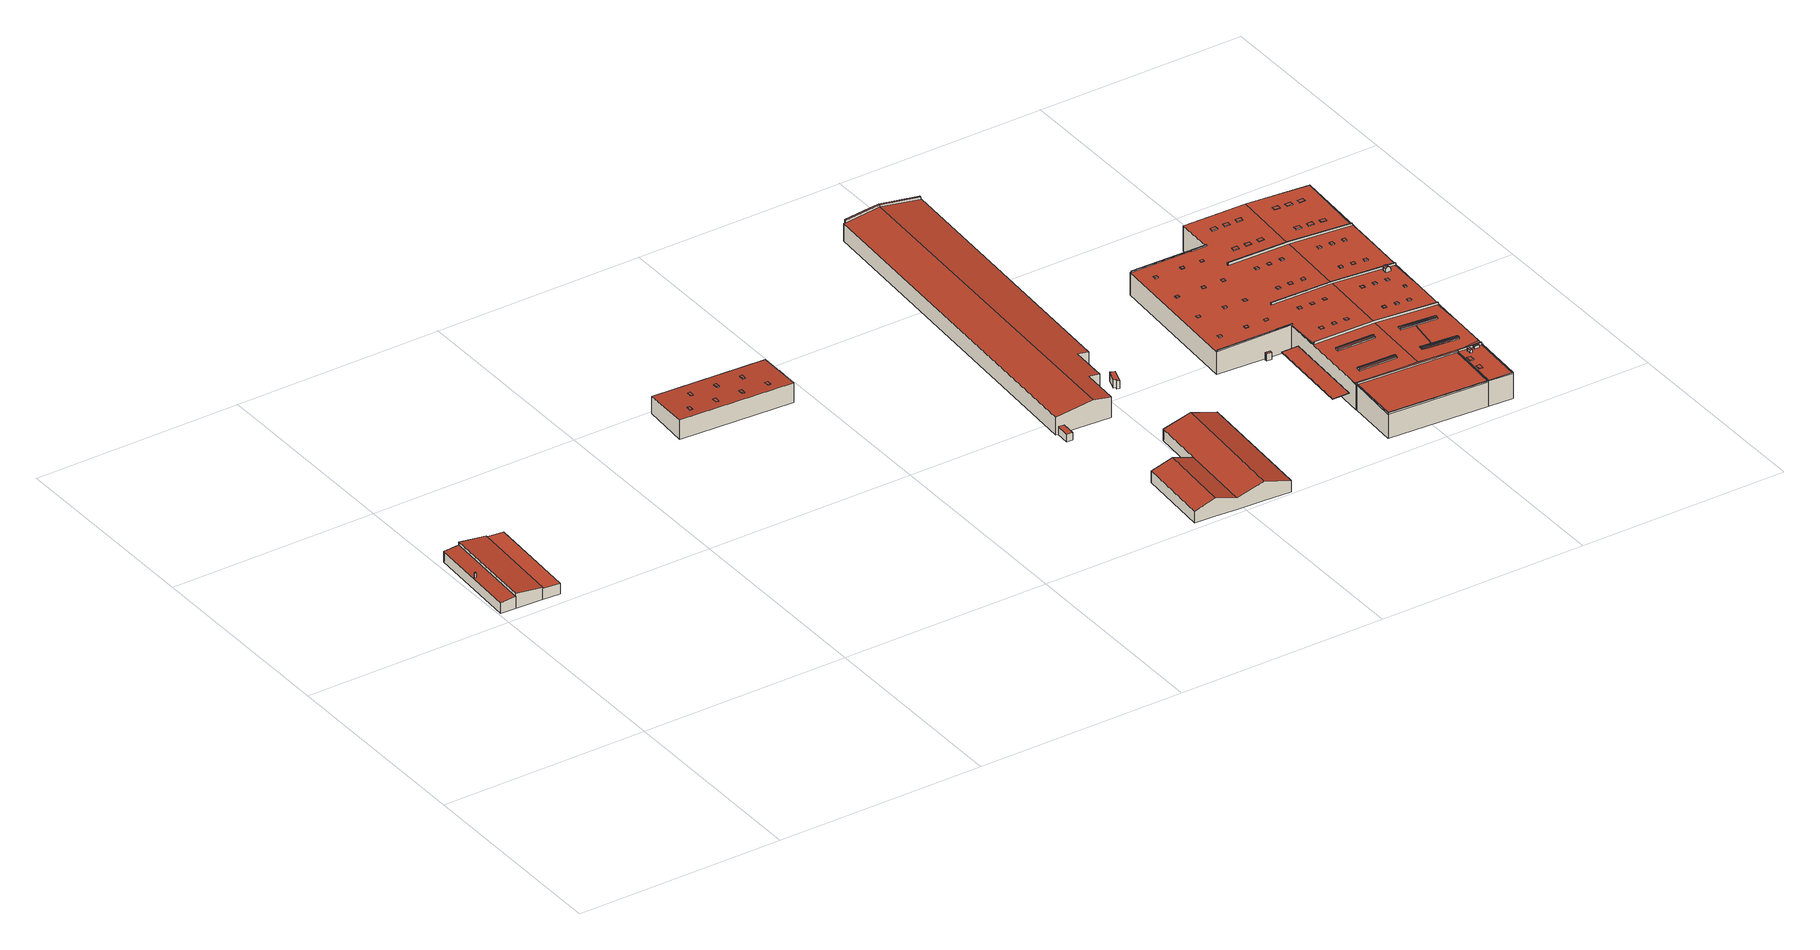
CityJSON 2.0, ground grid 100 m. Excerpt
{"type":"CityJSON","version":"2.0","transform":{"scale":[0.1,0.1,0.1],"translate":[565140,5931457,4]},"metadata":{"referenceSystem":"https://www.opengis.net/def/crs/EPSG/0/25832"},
"CityObjects":{
"building1":{"type":"Building","attributes":{"Grundfläche 2D":"1308.593159","Grundhöhe NN":"5.397"},"children":["building1-1"],"geometry":[{"type":"Solid","lod":"3","boundaries":[[[[0,1,2,3]],[[4,5,6,7]],[[8,9,10,11]],[[7,6,12,13]],[[4,7,13,14]],[[5,4,14,15]],[[3,2,16,17]],[[0,3,17,18]],[[1,0,18,19]],[[11,10,1,19,12,6]],[[11,6,5,8]],[[9,8,5,15,16,2]],[[9,2,1,10]],[[19,18,17,16,15,14,13,12]]]],"semantics":{"surfaces":[{"type":"RoofSurface"},{"type":"WallSurface"},{"type":"GroundSurface"}],"values":[[0,0,0,1,1,1,1,1,1,1,1,1,1,2]]}}]},
"building1-1":{"type":"BuildingInstallation","parents":["building1"],"geometry":[{"type":"MultiSurface","lod":"3","boundaries":[[[20,21,22,23]],[[23,22,24,25]],[[20,23,25,26]],[[21,20,26,27]],[[22,21,27,24]]],"semantics":{"surfaces":[{"type":"RoofSurface"},{"type":"WallSurface"}],"values":[0,1,1,1,1]}}]},
"building2":{"type":"Building","attributes":{"Grundfläche 2D":"1247.159700","Grundhöhe NN":"4.492"},"children":["building2-1","building2-2","building2-3","building2-4","building2-5","building2-6","building2-7","building2-8"],"geometry":[{"type":"Solid","lod":"3","boundaries":[[[[28,29,30,31]],[[29,28,32,33]],[[30,29,33,34]],[[31,30,34,35]],[[28,31,35,32]],[[33,32,35,34]]]],"semantics":{"surfaces":[{"type":"RoofSurface"},{"type":"WallSurface"},{"type":"GroundSurface"}],"values":[[0,1,1,1,1,2]]}}]},
"building2-1":{"type":"BuildingInstallation","parents":["building2"],"geometry":[{"type":"MultiSurface","lod":"3","boundaries":[[[36,37,38,39]],[[40,41,39,38]],[[36,39,41,42]],[[42,43,37,36]],[[37,43,40,38]]],"semantics":{"surfaces":[{"type":"RoofSurface"},{"type":"WallSurface"}],"values":[0,1,1,1,1]}}]},
"building2-2":{"type":"BuildingInstallation","parents":["building2"],"geometry":[{"type":"MultiSurface","lod":"3","boundaries":[[[44,45,46,47]],[[47,46,48,49]],[[44,47,49,50]],[[45,44,50,51]],[[46,45,51,48]]],"semantics":{"surfaces":[{"type":"RoofSurface"},{"type":"WallSurface"}],"values":[0,1,1,1,1]}}]},
"building2-3":{"type":"BuildingInstallation","parents":["building2"],"geometry":[{"type":"MultiSurface","lod":"3","boundaries":[[[52,53,54,55]],[[55,54,56,57]],[[52,55,57,58]],[[53,52,58,59]],[[54,53,59,56]]],"semantics":{"surfaces":[{"type":"RoofSurface"},{"type":"WallSurface"}],"values":[0,1,1,1,1]}}]},
"building2-4":{"type":"BuildingInstallation","parents":["building2"],"geometry":[{"type":"MultiSurface","lod":"3","boundaries":[[[60,61,62,63]],[[63,62,64,65]],[[60,63,65,66]],[[61,60,66,67]],[[62,61,67,64]]],"semantics":{"surfaces":[{"type":"RoofSurface"},{"type":"WallSurface"}],"values":[0,1,1,1,1]}}]},
"building2-5":{"type":"BuildingInstallation","parents":["building2"],"geometry":[{"type":"MultiSurface","lod":"3","boundaries":[[[68,69,70,71]],[[71,70,72,73]],[[68,71,73,74]],[[69,68,74,75]],[[70,69,75,72]]],"semantics":{"surfaces":[{"type":"RoofSurface"},{"type":"WallSurface"}],"values":[0,1,1,1,1]}}]},
"building2-6":{"type":"BuildingInstallation","parents":["building2"],"geometry":[{"type":"MultiSurface","lod":"3","boundaries":[[[76,77,78,79]],[[79,78,80,81]],[[76,79,81,82]],[[77,76,82,83]],[[78,77,83,80]]],"semantics":{"surfaces":[{"type":"RoofSurface"},{"type":"WallSurface"}],"values":[0,1,1,1,1]}}]},
"building2-7":{"type":"BuildingInstallation","parents":["building2"],"geometry":[{"type":"MultiSurface","lod":"3","boundaries":[[[84,85,86,87]],[[87,86,88,89]],[[84,87,89,90]],[[85,84,90,91]],[[86,85,91,88]]],"semantics":{"surfaces":[{"type":"RoofSurface"},{"type":"WallSurface"}],"values":[0,1,1,1,1]}}]},
"building2-8":{"type":"BuildingInstallation","parents":["building2"],"geometry":[{"type":"MultiSurface","lod":"3","boundaries":[[[92,93,94,95]],[[96,97,95,94]],[[97,98,92,95]],[[98,99,93,92]],[[99,96,94,93]],[[99,98,97,96]]],"semantics":{"surfaces":[{"type":"RoofSurface"},{"type":"WallSurface"},{"type":"OuterCeilingSurface"}],"values":[0,1,1,1,1,2]}}]},
"building3":{"type":"Building","attributes":{"Grundfläche 2D":"2284.975458","Grundhöhe NN":"4.653"},"geometry":[{"type":"Solid","lod":"3","boundaries":[[[[100,101,102,103,104]],[[105,106,103,102]],[[107,100,104,108]],[[109,106,105,110]],[[111,112,113,114,115,108,104,103,106,109]],[[107,108,115,116]],[[101,100,107,116,117]],[[102,101,117,118]],[[119,110,105,102,118,120]],[[109,110,119,111]],[[116,115,114,113,112,111,119,120,118,117]]]],"semantics":{"surfaces":[{"type":"RoofSurface"},{"type":"WallSurface"},{"type":"GroundSurface"}],"values":[[0,0,0,0,1,1,1,1,1,1,2]]}}]},
"building4":{"type":"Building","attributes":{"Grundfläche 2D":"16.225728","Grundhöhe NN":"4.715"},"geometry":[{"type":"Solid","lod":"3","boundaries":[[[[121,122,123,124,125,126]],[[127,128,126,125]],[[128,129,121,126]],[[129,130,122,121]],[[130,131,123,122]],[[131,132,124,123]],[[132,127,125,124]],[[132,131,130,129,128,127]]]],"semantics":{"surfaces":[{"type":"RoofSurface"},{"type":"WallSurface"},{"type":"GroundSurface"}],"values":[[0,1,1,1,1,1,1,2]]}}]},
"building5":{"type":"Building","attributes":{"Grundfläche 2D":"6120.819197","Grundhöhe NN":"4.687"},"geometry":[{"type":"Solid","lod":"3","boundaries":[[[[133,134,135,136,137,138]],[[139,140,141,133,138]],[[142,143,144,145,146,147]],[[148,145,149]],[[149,150,148]],[[151,152,153,154,155,143,142,156,157,158]],[[159,160,161,162]],[[144,137,136,135,149,145]],[[137,144,143,138]],[[139,138,143,155]],[[155,154,163,141,140,139]],[[163,150,149,135,134,133,141]],[[162,161,164,165]],[[159,162,165,166]],[[160,159,166,167]],[[147,146,168,169]],[[160,167,170,156,142,147,169,164,161]],[[157,156,170,171]],[[158,157,171,172]],[[151,158,172,173]],[[152,151,173,174]],[[153,152,174,175]],[[154,153,175,176]],[[163,154,176,177]],[[150,163,177,178]],[[148,150,178,179]],[[145,148,179,180]],[[146,145,180,168]],[[173,172,171,170,167,166,165,164,169,168,180,179,178,177,176,175,174]]]],"semantics":{"surfaces":[{"type":"RoofSurface"},{"type":"WallSurface"},{"type":"GroundSurface"}],"values":[[0,0,0,0,0,0,0,1,1,1,1,1,1,1,1,1,1,1,1,1,1,1,1,1,1,1,1,1,2]]}}]},
"building6":{"type":"Building","attributes":{"Grundfläche 2D":"327.061150","Grundhöhe NN":"11.847"},"geometry":[{"type":"Solid","lod":"3","boundaries":[[[[181,182,183,184]],[[185,186,184,183]],[[186,187,181,184]],[[187,188,182,181]],[[188,185,183,182]],[[188,187,186,185]]]],"semantics":{"surfaces":[{"type":"RoofSurface"},{"type":"WallSurface"},{"type":"GroundSurface"}],"values":[[0,1,1,1,1,2]]}}]},
"building7":{"type":"Building","attributes":{"Grundfläche 2D":"2.746544","Grundhöhe NN":"7.611"},"geometry":[{"type":"Solid","lod":"3","boundaries":[[[[189,190,191,192]],[[193,194,192,191]],[[194,195,189,192]],[[195,196,190,189]],[[196,193,191,190]],[[196,195,194,193]]]],"semantics":{"surfaces":[{"type":"RoofSurface"},{"type":"WallSurface"},{"type":"GroundSurface"}],"values":[[0,1,1,1,1,2]]}}]},
"building8":{"type":"Building","attributes":{"Grundfläche 2D":"12529.990843","Grundhöhe NN":"7.198"},"children":["building8-1","building8-2","building8-3","building8-4","building8-5","building8-6","building8-7","building8-8","building8-9","building8-10","building8-11","building8-12","building8-13","building8-14","building8-15","building8-16","building8-17","building8-18","building8-19","building8-20","building8-21","building8-22","building8-23","building8-24","building8-25","building8-26","building8-27","building8-28","building8-29","building8-30","building8-31","building8-32","building8-33","building8-34","building8-35","building8-36","building8-37","building8-38","building8-39","building8-40","building8-41","building8-42","building8-43","building8-44","building8-45","building8-46","building8-47","building8-48","building8-49","building8-50","building8-51","building8-52","building8-53","building8-54","building8-55"],"geometry":[{"type":"MultiSurface","lod":"3","boundaries":[[[197,198,199,200]],[[201,197,200,202]],[[203,201,202,204]],[[205,203,204,206]],[[207,205,206,208]],[[209,207,208,210]],[[211,212,213]],[[214,212,211]],[[215,212,214]],[[211,213,216]],[[214,211,217]],[[215,214,218]],[[219,220,221]],[[222,223,220,219]],[[224,220,223]],[[219,221,225]],[[222,219,226]],[[227,228,229,230]],[[231,228,227,232]],[[233,231,232,234]],[[235,233,234,236]],[[237,235,236,238]],[[239,237,238,240]],[[241,242,243,244,245,246,247,248]],[[246,245,249]],[[250,251,247,252,253]],[[247,251,248]],[[254,255,256]],[[256,257,258,259,260,261,262,263,254],[264,265,266,267,268,269,270,271],[272,273,274,275,276,277]],[[278,279,256,255,280,281,282,283,284,243,242,285,286,253,252,287,288,289,290,291,292,293,294,295,296,297,298,299,300,301,302]],[[303,304,258,257]],[[305,282,281,306,307,308,246,249]],[[308,307,309]],[[310,311,312]],[[313,262,261,314,312,311,308,309],[315,316,317,318,319,320,321,320,322,323,324,325],[326,327,328,329,330,331,332,333,334,335,321]],[[336,311,310,337,338,339,340]],[[341,342,343]],[[344,343,342,345,346]],[[347,348,341]],[[348,342,341]],[[349,350,347]],[[350,351,347]],[[351,348,347]],[[352,350,349]],[[352,353,354,355]],[[355,350,352]],[[356,357,358,359]],[[357,360,361,358]],[[362,363,364,365]],[[364,366,367,365]],[[368,369,370,371]],[[369,372,373,370]],[[374,375,376,377,378]],[[379,375,374]],[[380,381,379]],[[381,375,379]],[[382,383,380]],[[383,381,380]],[[384,385,382]],[[385,386,382]],[[386,383,382]],[[384,387,388,385]],[[389,390,391,392,393,394,314,260]],[[395,396,397,398,399,400]],[[401,402,403,400,399,404,405,406,407,408]],[[409,410,411,412,413]],[[414,415,416,417,418,419,420]],[[421,422,423,424]],[[202,200,199,275,274,273,272,210,208,206,204]],[[210,272,277,209]],[[201,203,205,207,209,277,276,198,197]],[[276,275,199,198]],[[215,298,256,279,213,212]],[[279,278,216,213]],[[301,217,211,216,278,302]],[[301,300,214,217]],[[300,299,218,214]],[[299,298,215,218]],[[224,289,288,295,221,220]],[[295,294,225,221]],[[294,293,219,225]],[[293,292,226,219]],[[290,223,222,226,292,291]],[[290,289,224,223]],[[266,230,229,268,267]],[[236,234,232,227,230,266,265,240,238]],[[271,239,240,265,264]],[[237,239,271,270,269,268,229,228,231,233,235]],[[347,341,343,344,325,324,323,353,352,349]],[[320,354,353,323,322]],[[320,319,354]],[[319,318,317,345,342,348,351,350,355,354]],[[345,317,316,315,325,344,346]],[[286,285,356,359]],[[356,285,242,241,248,360,357]],[[248,251,361,360]],[[253,286,359,358,361,251,250]],[[255,254,363,362]],[[262,313,309,366,364,363,254,263]],[[309,307,367,366]],[[306,281,280,255,362,365,367,307]],[[243,284,372,369,368,245,244]],[[284,283,373,372]],[[370,373,283,282,305,249,371]],[[249,245,368,371]],[[378,330,329,328,327,326,387,384,382,380,379,374]],[[321,335,388,387,326]],[[388,335,334,333,332,376,375,381,383,386,385]],[[377,376,332,331,330,378]],[[425,426,427,397,391,390,389]],[[410,403,402,392,391,397,396,412]],[[417,416,393,392,402]],[[314,394,312]],[[260,259,425,389]],[[413,395,400,428,409]],[[413,412,396,395]],[[427,429,398,397]],[[430,431,399,398,429]],[[431,432,404,399]],[[433,339,405,404,432]],[[339,338,406,405]],[[338,337,407,406]],[[408,407,420,419]],[[401,408,419,418]],[[402,401,418,417]],[[428,400,403,410]],[[287,252,247,434,435]],[[288,287,435,436]],[[296,295,288,436,437]],[[297,296,437,438]],[[256,298,297,438,439]],[[303,257,256,439,440]],[[304,303,440,441]],[[260,314,261]],[[312,415,414,310]],[[310,414,420,337]],[[339,433,442,443,340]],[[444,434,247,246,308,311,336,340,443,445,424,423]],[[446,447,429,427,426,425,258,304,441]],[[430,429,447,448]],[[258,425,259]],[[428,410,409]],[[431,430,448,449,432]],[[433,432,449,442]],[[421,424,445,450]],[[422,421,450,451]],[[423,422,451,444]],[[448,447,446,441,440,439,438,437,436,435,434,444,451,450,445,443,442,449]]],"semantics":{"surfaces":[{"type":"RoofSurface"},{"type":"WallSurface"},{"type":"GroundSurface"}],"values":[0,0,0,0,0,0,0,0,0,0,0,0,0,0,0,0,0,0,0,0,0,0,0,0,0,0,0,0,0,0,0,0,0,0,0,0,0,0,0,0,0,0,0,0,0,0,0,0,0,0,0,0,0,0,0,0,0,0,0,0,0,0,0,0,0,0,0,0,1,1,1,1,1,1,1,1,1,1,1,1,1,1,1,1,1,1,1,1,1,1,1,1,1,1,1,1,1,1,1,1,1,1,1,1,1,1,1,1,1,1,1,1,1,1,1,1,1,1,1,1,1,1,1,1,1,1,1,1,1,1,1,1,1,1,1,1,1,1,1,1,1,1,1,1,1,1,1,2]}}]},
"building8-1":{"type":"BuildingInstallation","parents":["building8"],"geometry":[{"type":"MultiSurface","lod":"3","boundaries":[[[452,453,454,455]],[[455,454,456,457]],[[452,455,457,458]],[[453,452,458,459]],[[454,453,459,456]]],"semantics":{"surfaces":[{"type":"RoofSurface"},{"type":"WallSurface"}],"values":[0,1,1,1,1]}}]},
"building8-2":{"type":"BuildingInstallation","parents":["building8"],"geometry":[{"type":"MultiSurface","lod":"3","boundaries":[[[460,461,462,463]],[[464,465,460,463]],[[465,466,461,460]],[[467,462,461,466]],[[464,463,462,467,468]]],"semantics":{"surfaces":[{"type":"RoofSurface"},{"type":"WallSurface"}],"values":[0,1,1,1,1]}}]},
"building8-3":{"type":"BuildingInstallation","parents":["building8"],"geometry":[{"type":"MultiSurface","lod":"3","boundaries":[[[469,470,471,472]],[[472,471,473,474]],[[469,472,474,475]],[[470,469,475,476]],[[471,470,476,473]]],"semantics":{"surfaces":[{"type":"RoofSurface"},{"type":"WallSurface"}],"values":[0,1,1,1,1]}}]},
"building8-4":{"type":"BuildingInstallation","parents":["building8"],"geometry":[{"type":"MultiSurface","lod":"3","boundaries":[[[477,478,479,480]],[[480,479,481,482]],[[477,480,482,483]],[[478,477,483,484]],[[479,478,484,481]]],"semantics":{"surfaces":[{"type":"RoofSurface"},{"type":"WallSurface"}],"values":[0,1,1,1,1]}}]},
"building8-5":{"type":"BuildingInstallation","parents":["building8"],"geometry":[{"type":"MultiSurface","lod":"3","boundaries":[[[485,486,487,488]],[[486,485,489,490]],[[488,487,491,492]],[[485,488,492,489]],[[487,486,490,491]]],"semantics":{"surfaces":[{"type":"RoofSurface"},{"type":"WallSurface"}],"values":[0,1,1,1,1]}}]},
"building8-6":{"type":"BuildingInstallation","parents":["building8"],"geometry":[{"type":"MultiSurface","lod":"3","boundaries":[[[493,494,495,496]],[[496,495,497,498]],[[493,496,498,499]],[[494,493,499,500]],[[495,494,500,497]]],"semantics":{"surfaces":[{"type":"RoofSurface"},{"type":"WallSurface"}],"values":[0,1,1,1,1]}}]},
"building8-7":{"type":"BuildingInstallation","parents":["building8"],"geometry":[{"type":"MultiSurface","lod":"3","boundaries":[[[501,502,503,504]],[[504,503,505,506]],[[501,504,506,507]],[[502,501,507,508]],[[503,502,508,505]]],"semantics":{"surfaces":[{"type":"RoofSurface"},{"type":"WallSurface"}],"values":[0,1,1,1,1]}}]},
"building8-8":{"type":"BuildingInstallation","parents":["building8"],"geometry":[{"type":"MultiSurface","lod":"3","boundaries":[[[509,510,511,512]],[[512,511,513,514]],[[509,512,514,515]],[[510,509,515,516]],[[511,510,516,513]]],"semantics":{"surfaces":[{"type":"RoofSurface"},{"type":"WallSurface"}],"values":[0,1,1,1,1]}}]},
"building8-9":{"type":"BuildingInstallation","parents":["building8"],"geometry":[{"type":"MultiSurface","lod":"3","boundaries":[[[517,518,519,520]],[[520,519,521,522]],[[517,520,522,523]],[[518,517,523,524]],[[519,518,524,521]]],"semantics":{"surfaces":[{"type":"RoofSurface"},{"type":"WallSurface"}],"values":[0,1,1,1,1]}}]},
"building8-10":{"type":"BuildingInstallation","parents":["building8"],"geometry":[{"type":"MultiSurface","lod":"3","boundaries":[[[525,526,527,528]],[[528,527,529,530]],[[525,528,530,531]],[[526,525,531,532]],[[527,526,532,529]]],"semantics":{"surfaces":[{"type":"RoofSurface"},{"type":"WallSurface"}],"values":[0,1,1,1,1]}}]},
"building8-11":{"type":"BuildingInstallation","parents":["building8"],"geometry":[{"type":"MultiSurface","lod":"3","boundaries":[[[533,534,535,536]],[[536,535,537,538]],[[533,536,538,539]],[[534,533,539,540]],[[535,534,540,537]]],"semantics":{"surfaces":[{"type":"RoofSurface"},{"type":"WallSurface"}],"values":[0,1,1,1,1]}}]},
"building8-12":{"type":"BuildingInstallation","parents":["building8"],"geometry":[{"type":"MultiSurface","lod":"3","boundaries":[[[541,542,543,544]],[[543,545,546,544]],[[546,547,541,544]],[[542,541,547,548]],[[548,545,543,542]]],"semantics":{"surfaces":[{"type":"RoofSurface"},{"type":"WallSurface"}],"values":[0,1,1,1,1]}}]},
"building8-13":{"type":"BuildingInstallation","parents":["building8"],"geometry":[{"type":"MultiSurface","lod":"3","boundaries":[[[549,550,551,552]],[[552,551,553,554]],[[549,552,554,555]],[[550,549,555,556]],[[551,550,556,553]]],"semantics":{"surfaces":[{"type":"RoofSurface"},{"type":"WallSurface"}],"values":[0,1,1,1,1]}}]},
"building8-14":{"type":"BuildingInstallation","parents":["building8"],"geometry":[{"type":"MultiSurface","lod":"3","boundaries":[[[557,558,559,560]],[[560,559,561,562]],[[557,560,562,563]],[[558,557,563,564]],[[559,558,564,561]]],"semantics":{"surfaces":[{"type":"RoofSurface"},{"type":"WallSurface"}],"values":[0,1,1,1,1]}}]},
"building8-15":{"type":"BuildingInstallation","parents":["building8"],"geometry":[{"type":"MultiSurface","lod":"3","boundaries":[[[565,566,567,568]],[[568,567,569,570]],[[565,568,570,571]],[[566,565,571,572]],[[567,566,572,569]]],"semantics":{"surfaces":[{"type":"RoofSurface"},{"type":"WallSurface"}],"values":[0,1,1,1,1]}}]},
"building8-16":{"type":"BuildingInstallation","parents":["building8"],"geometry":[{"type":"MultiSurface","lod":"3","boundaries":[[[573,574,575,576]],[[576,575,577,578]],[[573,576,578,579]],[[574,573,579,580]],[[575,574,580,577]]],"semantics":{"surfaces":[{"type":"RoofSurface"},{"type":"WallSurface"}],"values":[0,1,1,1,1]}}]},
"building8-17":{"type":"BuildingInstallation","parents":["building8"],"geometry":[{"type":"MultiSurface","lod":"3","boundaries":[[[581,582,583,584]],[[584,583,585,586]],[[581,584,586,587]],[[582,581,587,588]],[[583,582,588,585]]],"semantics":{"surfaces":[{"type":"RoofSurface"},{"type":"WallSurface"}],"values":[0,1,1,1,1]}}]},
"building8-18":{"type":"BuildingInstallation","parents":["building8"],"geometry":[{"type":"MultiSurface","lod":"3","boundaries":[[[589,590,591,592]],[[592,591,593,594]],[[589,592,594,595]],[[590,589,595,596]],[[591,590,596,593]]],"semantics":{"surfaces":[{"type":"RoofSurface"},{"type":"WallSurface"}],"values":[0,1,1,1,1]}}]},
"building8-19":{"type":"BuildingInstallation","parents":["building8"],"geometry":[{"type":"MultiSurface","lod":"3","boundaries":[[[597,598,599,600]],[[600,599,601,602]],[[597,600,602,603]],[[598,597,603,604]],[[599,598,604,601]]],"semantics":{"surfaces":[{"type":"RoofSurface"},{"type":"WallSurface"}],"values":[0,1,1,1,1]}}]},
"building8-20":{"type":"BuildingInstallation","parents":["building8"],"geometry":[{"type":"MultiSurface","lod":"3","boundaries":[[[605,606,607,608]],[[608,607,609,610]],[[605,608,610,611]],[[606,605,611,612]],[[607,606,612,609]]],"semantics":{"surfaces":[{"type":"RoofSurface"},{"type":"WallSurface"}],"values":[0,1,1,1,1]}}]},
"building8-21":{"type":"BuildingInstallation","parents":["building8"],"geometry":[{"type":"MultiSurface","lod":"3","boundaries":[[[613,614,615,616]],[[616,615,617,618]],[[613,616,618,619]],[[614,613,619,620]],[[615,614,620,617]]],"semantics":{"surfaces":[{"type":"RoofSurface"},{"type":"WallSurface"}],"values":[0,1,1,1,1]}}]},
"building8-22":{"type":"BuildingInstallation","parents":["building8"],"geometry":[{"type":"MultiSurface","lod":"3","boundaries":[[[621,622,623,624]],[[624,623,625,626]],[[621,624,626,627]],[[622,621,627,628]],[[623,622,628,625]]],"semantics":{"surfaces":[{"type":"RoofSurface"},{"type":"WallSurface"}],"values":[0,1,1,1,1]}}]},
"building8-23":{"type":"BuildingInstallation","parents":["building8"],"geometry":[{"type":"MultiSurface","lod":"3","boundaries":[[[629,630,631,632]],[[632,631,633,634]],[[634,635,629,632]],[[630,629,635,636]],[[636,633,631,630]]],"semantics":{"surfaces":[{"type":"RoofSurface"},{"type":"WallSurface"}],"values":[0,1,1,1,1]}}]},
"building8-24":{"type":"BuildingInstallation","parents":["building8"],"geometry":[{"type":"MultiSurface","lod":"3","boundaries":[[[637,638,639,640]],[[640,639,641,642]],[[637,640,642,643]],[[638,637,643,644]],[[639,638,644,641]]],"semantics":{"surfaces":[{"type":"RoofSurface"},{"type":"WallSurface"}],"values":[0,1,1,1,1]}}]},
"building8-25":{"type":"BuildingInstallation","parents":["building8"],"geometry":[{"type":"MultiSurface","lod":"3","boundaries":[[[645,646,647,648,649]],[[650,651,652,647,646,645]],[[652,653,648,647]],[[654,649,648,653,655]],[[654,650,645,649]]],"semantics":{"surfaces":[{"type":"RoofSurface"},{"type":"WallSurface"}],"values":[0,1,1,1,1]}}]},
"building8-26":{"type":"BuildingInstallation","parents":["building8"],"geometry":[{"type":"MultiSurface","lod":"3","boundaries":[[[656,657,658,659]],[[659,658,660,661]],[[656,659,661,662]],[[657,656,662,663]],[[658,657,663,660]]],"semantics":{"surfaces":[{"type":"RoofSurface"},{"type":"WallSurface"}],"values":[0,1,1,1,1]}}]},
"building8-27":{"type":"BuildingInstallation","parents":["building8"],"geometry":[{"type":"MultiSurface","lod":"3","boundaries":[[[664,665,666,667]],[[667,666,668,669]],[[664,667,669,670]],[[665,664,670,671]],[[666,665,671,668]]],"semantics":{"surfaces":[{"type":"RoofSurface"},{"type":"WallSurface"}],"values":[0,1,1,1,1]}}]},
"building8-28":{"type":"BuildingInstallation","parents":["building8"],"geometry":[{"type":"MultiSurface","lod":"3","boundaries":[[[672,673,674,675]],[[675,674,676,677]],[[672,675,677,678]],[[673,672,678,679]],[[674,673,679,676]]],"semantics":{"surfaces":[{"type":"RoofSurface"},{"type":"WallSurface"}],"values":[0,1,1,1,1]}}]},
"building8-29":{"type":"BuildingInstallation","parents":["building8"],"geometry":[{"type":"MultiSurface","lod":"3","boundaries":[[[680,681,682,683]],[[682,681,684,685]],[[683,682,685,686]],[[680,683,686,687]],[[681,680,687,684]]],"semantics":{"surfaces":[{"type":"RoofSurface"},{"type":"WallSurface"}],"values":[0,1,1,1,1]}}]},
"building8-30":{"type":"BuildingInstallation","parents":["building8"],"geometry":[{"type":"MultiSurface","lod":"3","boundaries":[[[688,689,690,691]],[[691,690,692,693]],[[688,691,693,694]],[[689,688,694,695]],[[690,689,695,692]]],"semantics":{"surfaces":[{"type":"RoofSurface"},{"type":"WallSurface"}],"values":[0,1,1,1,1]}}]},
"building8-31":{"type":"BuildingInstallation","parents":["building8"],"geometry":[{"type":"MultiSurface","lod":"3","boundaries":[[[696,697,698,699]],[[699,698,700,701]],[[696,699,701,702]],[[697,696,702,703]],[[698,697,703,700]]],"semantics":{"surfaces":[{"type":"RoofSurface"},{"type":"WallSurface"}],"values":[0,1,1,1,1]}}]},
"building8-32":{"type":"BuildingInstallation","parents":["building8"],"geometry":[{"type":"MultiSurface","lod":"3","boundaries":[[[704,705,706,707]],[[707,706,708,709]],[[704,707,709,710]],[[705,704,710,711]],[[706,705,711,708]]],"semantics":{"surfaces":[{"type":"RoofSurface"},{"type":"WallSurface"}],"values":[0,1,1,1,1]}}]},
"building8-33":{"type":"BuildingInstallation","parents":["building8"],"geometry":[{"type":"MultiSurface","lod":"3","boundaries":[[[712,713,714,715]],[[715,714,716,717]],[[712,715,717,718]],[[713,712,718,719]],[[714,713,719,716]]],"semantics":{"surfaces":[{"type":"RoofSurface"},{"type":"WallSurface"}],"values":[0,1,1,1,1]}}]},
"building8-34":{"type":"BuildingInstallation","parents":["building8"],"geometry":[{"type":"MultiSurface","lod":"3","boundaries":[[[720,721,722,723]],[[724,720,723,725]],[[726,724,725,727]],[[728,726,727,729]],[[730,728,729,731,732,733]],[[727,725,723,722,734,735,731,729]],[[735,736,733,732,731]],[[724,726,728,730,733,736,737,721,720]],[[737,734,722,721]]],"semantics":{"surfaces":[{"type":"RoofSurface"},{"type":"WallSurface"}],"values":[0,0,0,0,0,1,1,1,1]}}]},
"building8-35":{"type":"BuildingInstallation","parents":["building8"],"geometry":[{"type":"MultiSurface","lod":"3","boundaries":[[[738,739,740,741]],[[741,740,742,743]],[[738,741,743,744]],[[739,738,744,745]],[[740,739,745,742]]],"semantics":{"surfaces":[{"type":"RoofSurface"},{"type":"WallSurface"}],"values":[0,1,1,1,1]}}]},
"building8-36":{"type":"BuildingInstallation","parents":["building8"],"geometry":[{"type":"MultiSurface","lod":"3","boundaries":[[[746,747,748,749]],[[749,748,750,751]],[[746,749,751,752]],[[747,746,752,753]],[[748,747,753,750]]],"semantics":{"surfaces":[{"type":"RoofSurface"},{"type":"WallSurface"}],"values":[0,1,1,1,1]}}]},
"building8-37":{"type":"BuildingInstallation","parents":["building8"],"geometry":[{"type":"MultiSurface","lod":"3","boundaries":[[[754,755,756,757]],[[757,756,758,759]],[[754,757,759,760]],[[755,754,760,761]],[[756,755,761,758]]],"semantics":{"surfaces":[{"type":"RoofSurface"},{"type":"WallSurface"}],"values":[0,1,1,1,1]}}]},
"building8-38":{"type":"BuildingInstallation","parents":["building8"],"geometry":[{"type":"MultiSurface","lod":"3","boundaries":[[[762,763,764,765]],[[765,764,766,767]],[[762,765,767,768]],[[763,762,768,769]],[[764,763,769,766]]],"semantics":{"surfaces":[{"type":"RoofSurface"},{"type":"WallSurface"}],"values":[0,1,1,1,1]}}]},
"building8-39":{"type":"BuildingInstallation","parents":["building8"],"geometry":[{"type":"MultiSurface","lod":"3","boundaries":[[[770,771,772,773]],[[774,771,770,775,776]],[[774,777,772,771]],[[778,779,773,772,777]],[[779,775,770,773]]],"semantics":{"surfaces":[{"type":"RoofSurface"},{"type":"WallSurface"}],"values":[0,1,1,1,1]}}]},
"building8-40":{"type":"BuildingInstallation","parents":["building8"],"geometry":[{"type":"MultiSurface","lod":"3","boundaries":[[[780,781,782,783]],[[783,782,784,785]],[[780,783,785,786]],[[781,780,786,787]],[[782,781,787,784]]],"semantics":{"surfaces":[{"type":"RoofSurface"},{"type":"WallSurface"}],"values":[0,1,1,1,1]}}]},
"building8-41":{"type":"BuildingInstallation","parents":["building8"],"geometry":[{"type":"MultiSurface","lod":"3","boundaries":[[[788,789,790,791]],[[791,790,792,793]],[[793,794,788,791]],[[789,788,794,795]],[[795,792,790,789]]],"semantics":{"surfaces":[{"type":"RoofSurface"},{"type":"WallSurface"}],"values":[0,1,1,1,1]}}]},
"building8-42":{"type":"BuildingInstallation","parents":["building8"],"geometry":[{"type":"MultiSurface","lod":"3","boundaries":[[[796,797,798,799]],[[799,798,800,801]],[[796,799,801,802]],[[797,796,802,803]],[[798,797,803,800]]],"semantics":{"surfaces":[{"type":"RoofSurface"},{"type":"WallSurface"}],"values":[0,1,1,1,1]}}]},
"building8-43":{"type":"BuildingInstallation","parents":["building8"],"geometry":[{"type":"MultiSurface","lod":"3","boundaries":[[[804,805,806,807]],[[807,806,808,809]],[[804,807,809,810]],[[805,804,810,811]],[[806,805,811,808]]],"semantics":{"surfaces":[{"type":"RoofSurface"},{"type":"WallSurface"}],"values":[0,1,1,1,1]}}]},
"building8-44":{"type":"BuildingInstallation","parents":["building8"],"geometry":[{"type":"MultiSurface","lod":"3","boundaries":[[[812,813,814,815]],[[815,814,816,817]],[[812,815,817,818]],[[813,812,818,819]],[[814,813,819,816]]],"semantics":{"surfaces":[{"type":"RoofSurface"},{"type":"WallSurface"}],"values":[0,1,1,1,1]}}]},
"building8-45":{"type":"BuildingInstallation","parents":["building8"],"geometry":[{"type":"MultiSurface","lod":"3","boundaries":[[[820,821,822,823]],[[823,822,824,825]],[[820,823,825,826]],[[821,820,826,827]],[[822,821,827,824]]],"semantics":{"surfaces":[{"type":"RoofSurface"},{"type":"WallSurface"}],"values":[0,1,1,1,1]}}]},
"building8-46":{"type":"BuildingInstallation","parents":["building8"],"geometry":[{"type":"MultiSurface","lod":"3","boundaries":[[[828,829,830,831]],[[832,833,828,831]],[[829,828,833,834]],[[830,829,834,835]],[[835,832,831,830]]],"semantics":{"surfaces":[{"type":"RoofSurface"},{"type":"WallSurface"}],"values":[0,1,1,1,1]}}]},
"building8-47":{"type":"BuildingInstallation","parents":["building8"],"geometry":[{"type":"MultiSurface","lod":"3","boundaries":[[[836,837,838,839]],[[839,838,840,841]],[[836,839,841,842]],[[837,836,842,843]],[[838,837,843,840]]],"semantics":{"surfaces":[{"type":"RoofSurface"},{"type":"WallSurface"}],"values":[0,1,1,1,1]}}]},
"building8-48":{"type":"BuildingInstallation","parents":["building8"],"geometry":[{"type":"MultiSurface","lod":"3","boundaries":[[[844,845,846,847]],[[847,846,848,849]],[[844,847,849,850]],[[845,844,850,851]],[[846,845,851,848]]],"semantics":{"surfaces":[{"type":"RoofSurface"},{"type":"WallSurface"}],"values":[0,1,1,1,1]}}]},
"building8-49":{"type":"BuildingInstallation","parents":["building8"],"geometry":[{"type":"MultiSurface","lod":"3","boundaries":[[[852,853,854,855]],[[855,854,856,857]],[[852,855,857,858]],[[853,852,858,859]],[[854,853,859,856]]],"semantics":{"surfaces":[{"type":"RoofSurface"},{"type":"WallSurface"}],"values":[0,1,1,1,1]}}]},
"building8-50":{"type":"BuildingInstallation","parents":["building8"],"geometry":[{"type":"MultiSurface","lod":"3","boundaries":[[[860,861,862,863]],[[863,862,864,865]],[[860,863,865,866]],[[861,860,866,867]],[[862,861,867,864]]],"semantics":{"surfaces":[{"type":"RoofSurface"},{"type":"WallSurface"}],"values":[0,1,1,1,1]}}]},
"building8-51":{"type":"BuildingInstallation","parents":["building8"],"geometry":[{"type":"MultiSurface","lod":"3","boundaries":[[[868,869,870,871]],[[871,870,872,873]],[[868,871,873,874]],[[869,868,874,875]],[[870,869,875,872]]],"semantics":{"surfaces":[{"type":"RoofSurface"},{"type":"WallSurface"}],"values":[0,1,1,1,1]}}]},
"building8-52":{"type":"BuildingInstallation","parents":["building8"],"geometry":[{"type":"MultiSurface","lod":"3","boundaries":[[[876,877,878,879]],[[879,878,880,881]],[[876,879,881,882]],[[877,876,882,883]],[[878,877,883,880]]],"semantics":{"surfaces":[{"type":"RoofSurface"},{"type":"WallSurface"}],"values":[0,1,1,1,1]}}]},
"building8-53":{"type":"BuildingInstallation","parents":["building8"],"geometry":[{"type":"MultiSurface","lod":"3","boundaries":[[[884,885,886]],[[884,887,885]],[[884,886,888]],[[884,888,887]],[[889,890,886,885]],[[890,891,888,886]],[[887,888,891,892]],[[885,887,892,889]]],"semantics":{"surfaces":[{"type":"RoofSurface"},{"type":"WallSurface"}],"values":[0,0,0,0,1,1,1,1]}}]},
"building8-54":{"type":"BuildingInstallation","parents":["building8"],"geometry":[{"type":"MultiSurface","lod":"3","boundaries":[[[893,894,895,896]],[[896,895,897,898]],[[893,896,898,899]],[[894,893,899,900]],[[895,894,900,897]]],"semantics":{"surfaces":[{"type":"RoofSurface"},{"type":"WallSurface"}],"values":[0,1,1,1,1]}}]},
"building8-55":{"type":"BuildingInstallation","parents":["building8"],"geometry":[{"type":"MultiSurface","lod":"3","boundaries":[[[394,393,901,902]],[[393,416,420,407,901]],[[902,901,407,337,420,414,310]],[[394,902,310,414,415,312]]],"semantics":{"surfaces":[{"type":"RoofSurface"},{"type":"WallSurface"}],"values":[0,1,1,1]}}]}
},
"vertices":[
[5,1064,66],[76,1060,73],[101,1516,73],[30,1520,66],[316,1504,66],[232,1509,69],[207,1053,69],[291,1048,66],[232,1509,75],[101,1516,87],[76,1060,87],[207,1053,75],[207,1053,14],[291,1048,14],[316,1504,14],[232,1509,14],[101,1516,14],[30,1520,14],[5,1064,14],[76,1060,14],
[28,1285,90],[21,1285,90],[21,1279,90],[28,1279,90],[21,1279,66],[28,1279,67],[28,1285,67],[21,1285,66],
[1379,1986,89],[1366,1758,101],[1913,1728,101],[1925,1956,89],[1379,1986,5],[1366,1758,5],[1913,1728,5],[1925,1956,5],
[1705,1805,101],[1693,1806,101],[1692,1782,101],[1704,1781,101],[1692,1782,99],[1704,1781,99],[1705,1805,97],[1693,1806,97],
[1523,1914,97],[1512,1915,97],[1510,1891,97],[1522,1890,97],[1510,1891,94],[1522,1890,94],[1523,1914,92],[1512,1915,92],
[1773,1900,97],[1761,1900,97],[1760,1877,97],[1772,1876,97],[1760,1877,94],[1772,1876,94],[1773,1900,92],[1761,1900,92],
[1456,1819,102],[1444,1820,102],[1442,1796,102],[1455,1795,102],[1442,1796,99],[1455,1795,99],[1456,1819,97],[1444,1820,97],
[1580,1787,101],[1581,1812,101],[1568,1813,101],[1567,1788,101],[1568,1813,97],[1567,1788,99],[1580,1787,99],[1581,1812,97],
[1648,1907,97],[1636,1908,97],[1635,1884,97],[1647,1884,97],[1635,1884,94],[1647,1884,94],[1648,1907,92],[1636,1908,92],
[1830,1798,101],[1817,1798,101],[1816,1774,101],[1829,1774,101],[1816,1774,99],[1829,1774,99],[1830,1798,97],[1817,1798,97],
[1941,1809,68],[1945,1881,68],[1921,1883,68],[1917,1811,68],[1921,1883,65],[1917,1811,65],[1941,1809,65],[1945,1881,65],
[3142,622,102],[3013,631,62],[2996,381,62],[2972,27,62],[3102,18,102],[2894,387,96],[2871,34,96],[3269,614,63],[3230,10,63],[2769,40,63],[2791,394,63],[2769,40,7],[2871,34,7],[2972,27,7],[3102,18,7],[3230,10,7],[3269,614,7],[3013,631,7],[2996,381,7],[2791,394,7],[2894,387,7],
[3085,1134,47],[3064,1076,47],[3076,1072,47],[3072,1063,47],[3084,1059,47],[3108,1126,47],[3084,1059,7],[3108,1126,7],[3085,1134,7],[3064,1076,7],[3076,1072,7],[3072,1063,7],
[2940,2619,131],[2869,2624,121],[2777,2630,108],[2776,2625,108],[2776,2622,108],[2940,2612,131],[3136,2601,104],[3136,2602,104],[3136,2609,104],[2846,902,121],[2940,2612,121],[2776,2622,96],[2776,2625,96],[2769,2625,95],[2667,913,93],[2777,2631,96],[2777,2630,96],[2940,2619,121],[3006,1255,101],[3060,1252,93],[3140,2602,92],[3136,2602,93],[3136,2601,93],[2933,897,108],[2944,1078,108],[2996,1075,101],[2704,842,44],[2708,910,44],[2680,912,45],[2676,844,45],[3136,2609,93],[2680,912,7],[2676,844,7],[2704,842,7],[2708,910,7],[2769,2625,7],[2667,913,7],[2933,897,7],[2944,1078,7],[2996,1075,7],[3006,1255,7],[3060,1252,7],[3140,2602,7],[3136,2602,7],[3136,2609,7],[2940,2619,7],[2777,2631,7],[2776,2625,7],
[3730,820,80],[3705,408,80],[3784,403,83],[3809,816,83],[3784,403,81],[3809,816,81],[3730,820,78],[3705,408,78],
[3704,865,71],[3680,866,71],[3679,855,71],[3703,853,71],[3679,855,36],[3703,853,36],[3704,865,36],[3680,866,36],
[3849,422,167],[3849,419,165],[4026,408,169],[4026,412,171],[3850,426,169],[4027,415,173],[3850,430,169],[4027,419,173],[3850,434,169],[4027,424,173],[3850,438,167],[4027,427,171],[3851,441,165],[4027,431,169],[3812,874,160],[3812,869,161],[3817,869,160],[3740,876,158],[3458,890,149],[3818,873,160],[3741,878,158],[3458,893,149],[3782,1570,158],[3855,1569,161],[3501,1590,150],[3854,1564,161],[3860,1563,161],[3860,1569,161],[3501,1586,150],[3782,1568,158],[4037,587,171],[3860,598,167],[3860,595,165],[4037,584,169],[3860,602,169],[4037,591,173],[3860,606,169],[4037,595,173],[3861,610,169],[4038,599,173],[3861,614,167],[4038,603,171],[3861,617,165],[4038,607,169],[4270,1365,163],[4141,1373,167],[4120,1029,167],[4374,1014,159],[4423,1011,157],[4418,865,157],[4469,1707,158],[4443,1354,158],[4423,1006,157],[4268,1370,163],[4444,1359,158],[4163,1727,167],[4141,1378,167],[3807,695,157],[3807,698,157],[3812,869,157],[3784,403,156],[3782,349,156],[3802,348,157],[4018,335,165],[4077,331,167],[4098,677,167],[3901,689,160],[3938,613,162],[4038,607,165],[4037,584,165],[3950,589,162],[3860,595,159],[3860,602,159],[3860,606,159],[3861,617,159],[4027,431,165],[4027,427,165],[4027,419,165],[4026,408,165],[3849,419,159],[3851,441,159],[3818,873,157],[3817,869,157],[3899,693,160],[4099,681,167],[4120,1025,167],[3828,1043,157],[3828,1047,157],[3849,1391,157],[3849,1396,157],[3865,1745,156],[3855,1569,157],[3860,1569,157],[3860,1563,157],[3854,1564,157],[3782,1568,154],[3782,1570,154],[3501,1586,144],[3501,1590,144],[3497,1591,144],[3455,890,144],[3458,890,144],[3458,893,144],[3740,876,154],[3741,878,154],[3812,874,157],[3780,345,156],[3782,345,156],[4376,1009,159],[4293,669,161],[4401,662,157],[4399,551,157],[4401,659,157],[4382,313,157],[4387,340,156],[4265,320,161],[4291,665,161],[4142,327,165],[4306,391,160],[4177,399,164],[4148,401,165],[4150,420,165],[4150,423,165],[4207,420,163],[4231,573,163],[4319,413,159],[4327,412,159],[4327,409,159],[4325,390,159],[4159,577,165],[4160,580,165],[4160,584,165],[4160,592,165],[4161,600,165],[4245,594,162],[4338,589,159],[4337,578,159],[4337,574,159],[4336,566,159],[4385,311,156],[4381,309,157],[4381,308,157],[4382,308,157],[4385,308,156],[4326,397,168],[4149,404,170],[4326,393,167],[4325,390,164],[4148,401,168],[4177,399,167],[4326,401,169],[4149,408,172],[4326,405,168],[4149,416,172],[4149,412,172],[4327,409,167],[4327,412,164],[4150,423,168],[4150,420,170],[3849,1391,169],[4145,1373,177],[4145,1378,177],[3849,1396,169],[4443,1354,169],[4444,1359,169],[3807,698,168],[3807,695,168],[4106,677,178],[4106,680,178],[4401,659,168],[4401,662,168],[4423,1011,167],[4125,1029,176],[4124,1025,176],[4423,1006,167],[3828,1047,167],[3828,1043,167],[4160,596,170],[4337,586,167],[4338,589,164],[4245,594,166],[4161,600,168],[4160,592,172],[4160,588,172],[4337,582,168],[4160,584,172],[4337,578,169],[4160,580,170],[4337,570,167],[4337,574,168],[4159,577,168],[4336,566,164],[3782,349,165],[3782,345,165],[3782,341,165],[4265,312,165],[4265,316,165],[4265,320,165],[3771,95,158],[3786,341,158],[3782,341,158],[3767,91,158],[4247,62,158],[4248,66,158],[4250,64,158],[4265,312,158],[4262,312,158],[4367,55,158],[4382,308,158],[4381,308,158],[4381,309,158],[4366,58,158],[4248,66,151],[4262,312,157],[4077,331,157],[3786,341,157],[3771,95,151],[4382,313,154],[4265,320,157],[4265,316,157],[4265,312,157],[4250,64,157],[4366,58,154],[4381,309,154],[4399,310,49],[4400,340,49],[4387,340,49],[4385,311,49],[3782,349,157],[3782,345,157],[3782,341,157],[4248,66,157],[3767,91,151],[4247,62,151],[4247,62,157],[4367,55,154],[4382,308,154],[4469,1707,32],[3865,1745,32],[3855,1569,32],[3497,1591,32],[3455,890,32],[3812,869,32],[3780,345,32],[3782,345,32],[4382,308,32],[4385,308,32],[4387,340,32],[4385,311,32],[3782,341,32],[3767,91,32],[4247,62,32],[4367,55,32],[4399,310,32],[4400,340,32],
[3789,1489,157],[3774,1490,157],[3773,1475,157],[3788,1475,157],[3773,1475,154],[3788,1475,155],[3789,1489,154],[3774,1490,154],
[4025,1635,165],[4025,1653,165],[4000,1655,165],[3999,1636,165],[3999,1636,162],[4025,1635,163],[4025,1653,163],[4000,1655,162],[3999,1643,162],
[4239,1291,169],[4224,1292,169],[4223,1277,169],[4238,1276,169],[4223,1277,165],[4238,1276,164],[4239,1291,164],[4224,1292,165],
[3989,1132,166],[3973,1133,166],[3972,1118,166],[3988,1117,166],[3972,1118,162],[3988,1117,162],[3989,1132,162],[3973,1133,162],
[3758,969,157],[3742,970,157],[3741,956,157],[3757,955,157],[3758,969,155],[3742,970,154],[3741,956,154],[3757,955,155],
[3968,781,166],[3952,781,166],[3951,766,166],[3967,765,166],[3951,766,162],[3967,765,162],[3968,781,162],[3952,781,162],
[3536,983,150],[3521,984,150],[3520,969,150],[3535,968,150],[3520,969,146],[3535,968,147],[3536,983,147],[3521,984,146],
[4359,1284,165],[4343,1284,165],[4342,1269,165],[4358,1268,165],[4342,1269,161],[4358,1268,160],[4359,1284,160],[4343,1284,161],
[4337,935,164],[4322,935,164],[4321,921,164],[4337,920,164],[4321,921,160],[4337,920,160],[4337,935,160],[4322,935,160],
[4289,1114,166],[4273,1115,166],[4272,1100,166],[4288,1098,166],[4272,1100,163],[4288,1098,162],[4289,1114,162],[4273,1115,163],
[3568,1503,150],[3553,1504,150],[3552,1489,150],[3567,1488,150],[3552,1489,146],[3567,1488,147],[3568,1503,147],[3553,1504,146],
[3999,1305,165],[3983,1306,165],[3983,1291,165],[3998,1290,165],[3983,1291,162],[3998,1290,162],[3999,1305,162],[3983,1306,162],
[4374,1457,163],[4348,1459,163],[4347,1441,163],[4373,1439,163],[4347,1441,161],[4373,1439,160],[4374,1457,160],[4348,1459,161],
[3955,1484,164],[3930,1485,164],[3928,1466,164],[3954,1465,164],[3928,1466,160],[3954,1465,160],[3955,1484,160],[3930,1485,160],
[3684,1323,154],[3669,1324,154],[3668,1309,154],[3684,1308,154],[3668,1309,151],[3684,1308,151],[3684,1323,151],[3669,1324,151],
[3557,1330,150],[3542,1331,150],[3542,1316,150],[3557,1316,150],[3542,1316,146],[3557,1316,147],[3557,1330,147],[3542,1331,146],
[4324,1636,166],[4298,1637,166],[4298,1618,166],[4324,1617,166],[4298,1618,163],[4324,1617,162],[4324,1636,162],[4298,1637,163],
[3673,1149,154],[3658,1150,154],[3657,1135,154],[3672,1134,154],[3657,1135,151],[3672,1134,151],[3673,1149,151],[3658,1150,151],
[4314,1462,166],[4289,1463,166],[4287,1444,166],[4313,1443,166],[4287,1444,163],[4313,1443,162],[4314,1462,162],[4289,1463,163],
[4015,1479,165],[3990,1481,165],[3989,1463,165],[4014,1461,165],[3989,1463,162],[4014,1461,163],[4015,1479,163],[3990,1481,162],
[3908,784,163],[3892,785,163],[3891,769,163],[3907,768,163],[3891,769,160],[3907,768,160],[3908,784,160],[3892,785,160],
[3779,1318,157],[3764,1319,157],[3763,1303,157],[3778,1303,157],[3763,1303,154],[3778,1303,155],[3779,1318,155],[3764,1319,154],
[4075,1476,167],[4050,1477,167],[4049,1459,167],[4074,1458,167],[4049,1459,164],[4074,1458,165],[4075,1476,165],[4050,1477,164],
[4218,942,167],[4203,943,167],[4202,927,167],[4217,926,167],[4202,927,165],[4217,926,164],[4218,942,164],[4203,943,165],
[4283,1273,167],[4297,1273,167],[4299,1272,167],[4299,1288,167],[4284,1288,167],[4283,1273,162],[4297,1273,162],[4299,1272,162],[4299,1288,162],[4284,1288,163],[4293,1288,162],
[3965,1657,164],[3940,1658,164],[3939,1639,164],[3965,1638,164],[3939,1639,159],[3965,1638,160],[3965,1657,160],[3940,1658,159],
[4327,758,164],[4311,759,164],[4311,745,164],[4326,744,164],[4311,745,160],[4326,744,160],[4327,758,160],[4311,759,160],
[4027,777,167],[4011,778,167],[4010,762,167],[4026,761,167],[4010,762,164],[4026,761,165],[4027,777,165],[4011,778,164],
[3662,975,154],[3647,976,154],[3646,961,154],[3661,960,154],[3647,976,151],[3646,961,151],[3661,960,151],[3662,975,151],
[4267,762,166],[4252,763,166],[4251,748,166],[4266,747,166],[4251,748,162],[4266,747,162],[4267,762,162],[4252,763,162],
[4059,1302,168],[4044,1303,168],[4043,1288,168],[4058,1287,168],[4043,1288,164],[4058,1287,165],[4059,1302,165],[4044,1303,164],
[4367,853,164],[4358,853,164],[4358,841,164],[4366,841,164],[4358,841,159],[4366,841,159],[4367,853,159],[4358,853,159],
[4049,1129,168],[4033,1129,168],[4032,1114,168],[4048,1113,168],[4032,1114,164],[4048,1113,165],[4049,1129,165],[4033,1129,164],
[4363,999,183],[4356,999,179],[4355,978,179],[4362,978,183],[4369,998,184],[4368,978,184],[4373,998,182],[4372,977,182],[4377,998,179],[4376,977,179],[4379,998,174],[4379,977,172],[4380,994,172],[4380,998,172],[4355,978,159],[4379,977,159],[4380,998,159],[4356,999,159],
[3546,1157,150],[3531,1158,150],[3530,1143,150],[3545,1142,150],[3530,1143,146],[3545,1142,147],[3546,1157,147],[3531,1158,146],
[4384,1632,163],[4358,1634,163],[4357,1615,163],[4383,1614,163],[4357,1615,161],[4383,1614,161],[4384,1632,161],[4358,1634,161],
[4207,766,167],[4192,767,167],[4191,751,167],[4206,750,167],[4191,751,165],[4206,750,164],[4207,766,164],[4192,767,165],
[3939,1309,164],[3924,1310,164],[3923,1294,164],[3938,1293,164],[3923,1294,160],[3938,1293,160],[3939,1309,160],[3924,1310,160],
[4227,1448,168],[4252,1446,168],[4254,1465,168],[4228,1467,168],[4252,1446,164],[4227,1448,165],[4246,1447,164],[4254,1465,164],[4240,1466,164],[4228,1467,165],
[4228,1118,168],[4213,1119,168],[4212,1103,168],[4227,1102,168],[4212,1103,165],[4227,1102,164],[4228,1118,164],[4213,1119,165],
[3929,1136,164],[3914,1136,164],[3913,1121,164],[3928,1121,164],[3913,1121,160],[3928,1121,160],[3929,1136,160],[3914,1136,160],
[3918,960,164],[3903,961,164],[3902,946,164],[3917,944,164],[3902,946,160],[3917,944,160],[3918,960,160],[3903,961,160],
[3978,956,165],[3962,957,165],[3962,942,165],[3977,941,165],[3962,942,162],[3977,941,162],[3978,956,162],[3962,957,162],
[3695,1495,154],[3679,1496,154],[3678,1481,154],[3694,1480,154],[3678,1481,151],[3694,1480,151],[3695,1495,151],[3679,1496,151],
[3768,1143,157],[3753,1144,157],[3753,1129,157],[3768,1128,157],[3753,1129,154],[3768,1128,155],[3768,1143,155],[3753,1144,154],
[4347,1095,164],[4348,1111,164],[4333,1112,164],[4331,1096,164],[4331,1096,161],[4347,1095,160],[4348,1111,160],[4333,1112,160],
[4086,1650,168],[4060,1651,168],[4059,1633,168],[4085,1631,168],[4059,1633,164],[4085,1631,165],[4086,1650,165],[4060,1651,164],
[4277,938,166],[4262,939,166],[4261,924,166],[4276,923,166],[4261,924,163],[4276,923,162],[4277,938,162],[4262,939,162],
[4264,1639,168],[4239,1641,168],[4238,1622,168],[4263,1620,168],[4238,1622,165],[4263,1620,164],[4264,1639,164],[4239,1641,165],
[4038,953,167],[4022,953,167],[4022,938,167],[4038,938,167],[4022,938,164],[4038,938,165],[4038,953,165],[4022,953,164],
[4289,254,160],[4271,255,160],[4270,231,160],[4288,230,160],[4270,231,157],[4288,230,156],[4289,254,156],[4271,255,157],
[4283,157,160],[4285,181,160],[4267,182,160],[4266,158,160],[4267,182,157],[4266,158,157],[4283,157,156],[4285,181,156],
[4350,304,170],[4338,298,167],[4360,297,167],[4339,310,167],[4361,309,167],[4338,298,155],[4360,297,154],[4361,309,154],[4339,310,155],
[4316,301,169],[4305,302,169],[4304,281,169],[4315,281,169],[4304,281,156],[4315,281,155],[4316,301,155],[4305,302,156],
[4381,309,165],[4382,313,165]
]}
